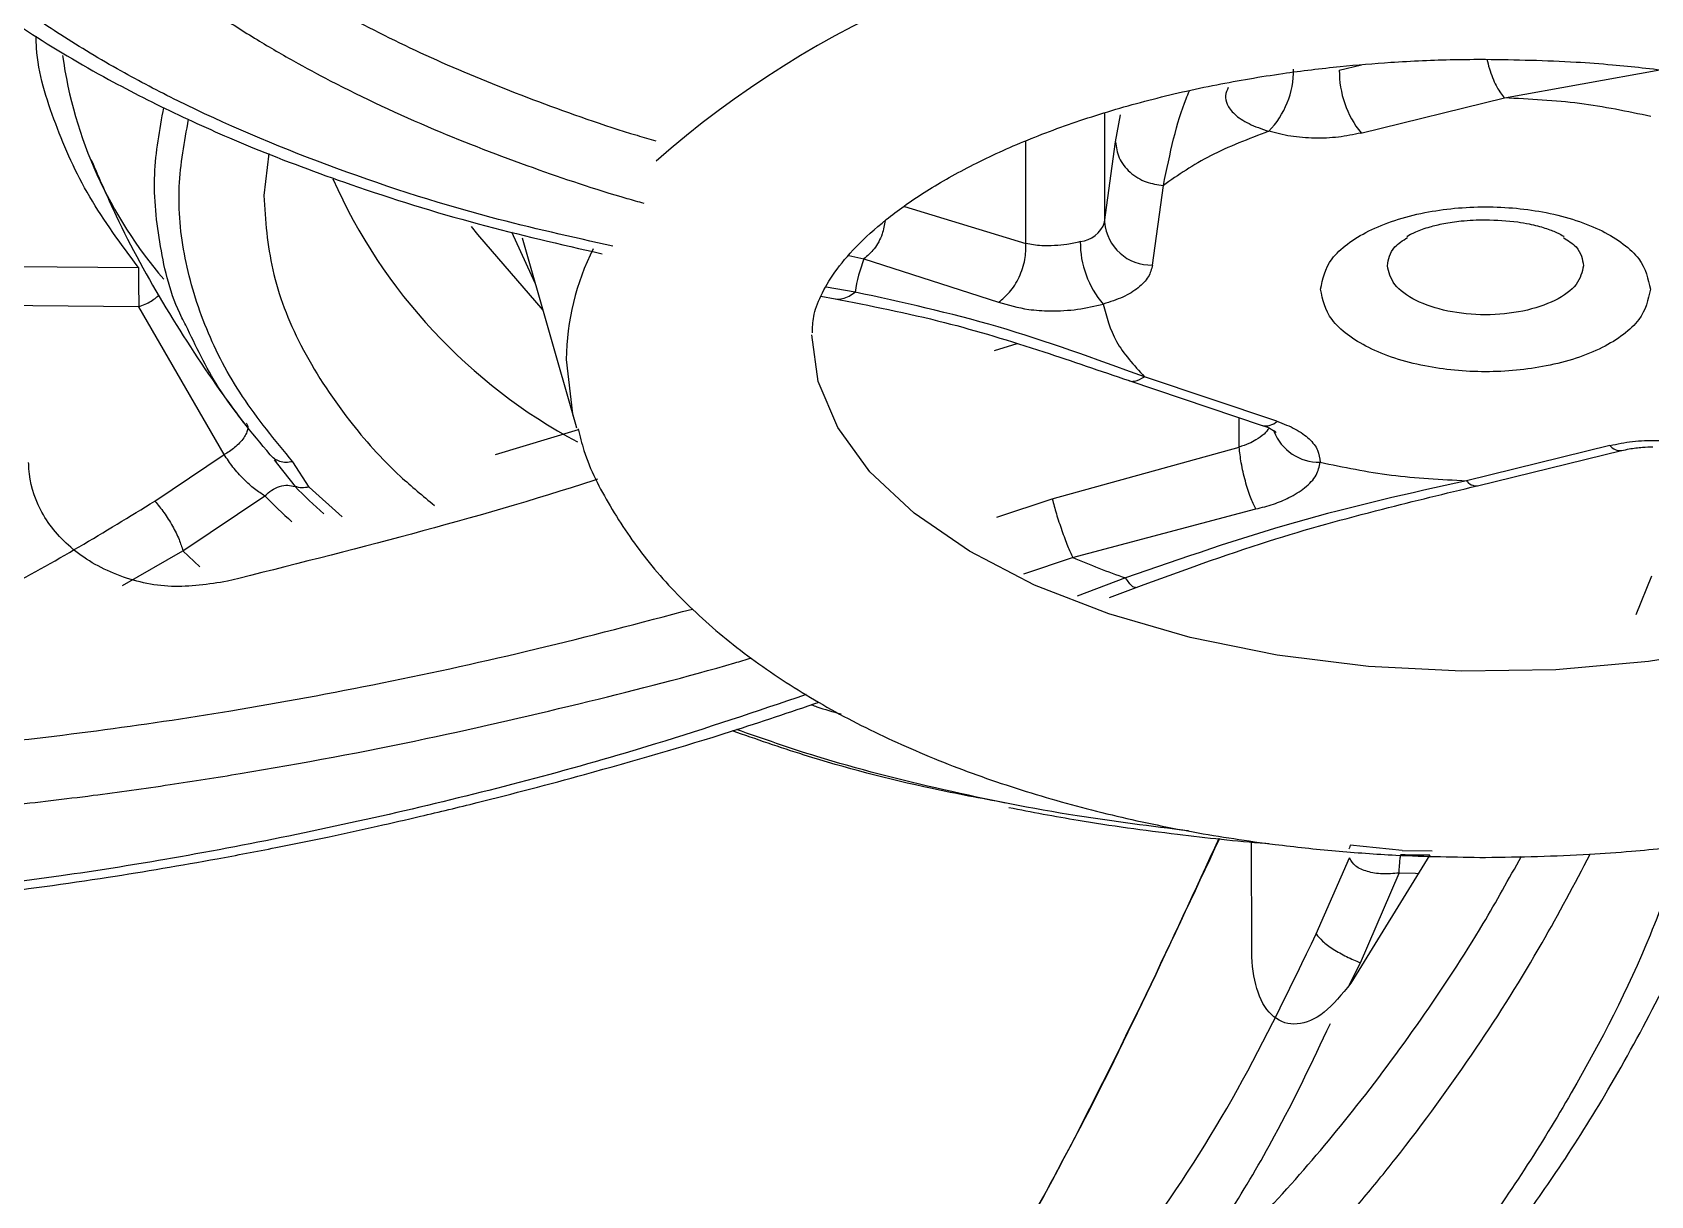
# Model space of a CAD drawing. Header units: inches. Extents: x 0 to 84, y -22 to 124.
# Drawn here: x 41.456 to 42.12, y 74.854 to 75.332 of the extents above; entities that cross this region are included whole.
import ezdxf

# ---------------------------------------------------------------- set-up
doc = ezdxf.new("R2010")
doc.units = ezdxf.units.IN
doc.header["$MEASUREMENT"] = 0
doc.layers.add('1', color=4, linetype='Continuous')
doc.layers.add('EXPORT', color=7, linetype='Continuous')
doc.layers.get('EXPORT').off()

# ---------------------------------------------------------------- blocks, each defined once
blk = doc.blocks.new('3.65-2')
at = {"layer": '1', "color": 3, "linetype": 'Continuous', "lineweight": 25}
for p, q in [((0.02258, -0.91612), (0.03173, -0.91388)), ((0.09041, -0.92752), (0.15429, -0.91603)), ((0.03149, -0.94194), (0.09041, -0.92752)), ((-0.07383, -0.93379), (-0.07383, -0.97862)), ((-0.06931, -0.9456), (-0.06727, -0.93448)), ((-0.41724, -0.95042), (-0.41934, -0.96763)), ((-0.10618, -0.9873), (-0.10618, -0.94513)), ((-0.07383, -0.97862), (-0.06931, -0.9456)), ((-0.05417, -0.99619), (-0.0497, -0.96347)), ((-0.15603, -0.97216), (-0.10618, -0.9873)), ((-0.30783, -1.00358), (-0.31736, -0.98267)), ((-0.31314, -0.98495), (-0.29129, -1.0616)), ((-0.52095, -0.99683), (-0.47076, -0.99722)), ((-0.17891, -0.99228), (-0.17271, -0.99369)), ((-0.17271, -0.99369), (-0.1174, -1.01144)), ((-0.19045, -1.009), (-0.18461, -1.01008)), ((-0.17639, -1.00731), (-0.18828, -1.00523)), ((-0.4707, -1.01335), (-0.52925, -1.0128)), ((-0.43557, -1.07409), (-0.4707, -1.01335)), ((-0.10994, -1.02858), (-0.11926, -1.03142)), ((-0.06392, -1.04367), (-0.00911, -1.06209)), ((-0.00304, -1.06041), (-0.05748, -1.04211)), ((-0.29129, -1.0616), (-0.29086, -1.06309)), ((-0.01857, -1.07101), (-0.01857, -1.05891)), ((-0.32413, -1.07398), (-0.29006, -1.06381)), ((0.13376, -1.07038), (0.07484, -1.0848)), ((-0.46403, -1.09316), (-0.43557, -1.07409)), ((-0.41506, -1.07619), (-0.41362, -1.07803)), ((-0.41477, -1.07591), (-0.41394, -1.07766)), ((-0.40072, -1.08741), (-0.40743, -1.07702)), ((-0.09538, -1.09232), (-0.01857, -1.07101)), ((0.0793, -1.08693), (0.13857, -1.07242)), ((-0.41362, -1.07803), (-0.40643, -1.08721)), ((-0.40072, -1.08741), (-0.38708, -1.09964)), ((-0.45254, -1.11358), (-0.41889, -1.09105)), ((-0.11818, -1.09977), (-0.09538, -1.09232)), ((-0.08697, -1.11636), (-0.01172, -1.09642)), ((-0.4773, -1.12784), (-0.45254, -1.11358)), ((-0.44561, -1.12016), (-0.45254, -1.11358)), ((-0.10701, -1.12304), (-0.08697, -1.11636)), ((-0.06522, -1.12476), (-0.08511, -1.13232)), ((-0.07189, -1.13283), (-0.06094, -1.12873)), ((0.14461, -1.13984), (0.15105, -1.12396)), ((-0.01337, -1.2778), (-0.01352, -1.23317)), ((0.04842, -1.23682), (0.02707, -1.23453)), ((0.01305, -1.27105), (0.02673, -1.23981)), ((0.05972, -1.2386), (0.02734, -1.29133)), ((0.04842, -1.23682), (0.06076, -1.23691)), ((0.03128, -1.28289), (0.04713, -1.24607)), ((0.02682, -1.29189), (0.03128, -1.28289))]:
    blk.add_line(p, q, dxfattribs=at)
at = {"layer": '1', "color": 3, "linetype": 'Continuous', "lineweight": 25, "flags": 128}
for points in [[(-0.33403, -0.98041), (-0.33147, -0.98365), (-0.30465, -1.01475)], [(0.18632, -1.15315), (0.14959, -1.15912), (0.11156, -1.16247), (0.07297, -1.16314), (0.03456, -1.16112), (-0.00291, -1.15645), (-0.03871, -1.14922), (-0.07216, -1.13957), (-0.10259, -1.12768), (-0.12941, -1.11379), (-0.15211, -1.09817), (-0.17024, -1.08112), (-0.18345, -1.06297), (-0.19148, -1.04409), (-0.19417, -1.02483), (-0.19417, -1.02483)], [(-0.29507, -1.03496), (-0.29242, -1.0573), (-0.29129, -1.0616)], [(0.05509, -1.24629), (0.05394, -1.24627), (0.04713, -1.24607)]]:
    blk.add_lwpolyline(points, dxfattribs=at)
at = {"layer": '1', "color": 3, "linetype": 'Continuous', "lineweight": 25}
for centre, radius, start, end in [((0.01054, -1.25909), 0.4069, 94.57083, 131.32052), ((-0.32561, -0.88568), 0.17804, 187.86903, 220.77803), ((-0.03235, -0.91601), 0.03616, 315.81097, 0.3964), ((0.06308, -0.91658), 0.0405, 179.34331, 218.7611), ((-0.1841, -0.86935), 0.22609, 203.85643, 241.95585), ((-0.08515, -0.97463), 0.01201, 276.31496, 340.60617), ((-0.0548, -0.97712), 0.01908, 184.50398, 271.90168), ((-0.19102, -1.03629), 0.10406, 153.26259, 179.26587), ((-0.04524, -0.98695), 0.0386, 179.43444, 220.962), ((-0.1069, -1.01881), 0.07044, 159.10995, 170.60849), ((-0.00757, -1.05582), 0.00646, 256.2219, 314.64347), ((0.0142, -1.05737), 0.01982, 201.07552, 271.33327), ((0.13798, -1.06709), 0.00535, 217.91298, 277.11886), ((-0.20135, -0.88372), 0.28891, 224.77758, 227.99219), ((0.07897, -1.08189), 0.00506, 215.2623, 273.66741), ((-0.20893, -0.88271), 0.29579, 224.77744, 227.7637), ((0.03812, -0.82506), 0.31701, 246.75999, 250.97578)]:
    blk.add_arc(centre, radius, start, end, dxfattribs=at)
at = {"layer": '1', "linetype": 'Continuous', "lineweight": 25}
blk.add_open_spline([(1.64824, -1.36689), (1.66153, -1.35573), (1.69609, -1.32674), (1.7414, -1.27926), (1.78447, -1.22757), (1.8168, -1.18118), (1.8407, -1.1407), (1.8577, -1.10683), (1.87118, -1.07567), (1.88298, -1.04343), (1.8932, -1.0082), (1.90053, -0.97354), (1.90488, -0.94272), (1.90722, -0.91418), (1.90806, -0.88012), (1.90584, -0.83966), (1.89902, -0.79456), (1.88788, -0.74905), (1.87153, -0.70147), (1.8496, -0.65323), (1.82364, -0.60741), (1.7945, -0.56403), (1.76036, -0.52032), (1.71975, -0.47539), (1.66345, -0.42115), (1.58905, -0.36056), (1.4929, -0.29583), (1.40711, -0.24752), (1.33685, -0.21257), (1.28489, -0.18862), (1.22915, -0.16489), (1.16949, -0.14153), (1.10586, -0.11872), (1.0417, -0.09778), (0.98466, -0.08082), (0.94009, -0.06853), (0.90965, -0.06058), (0.88737, -0.05498), (0.86396, -0.04925), (0.83134, -0.04159), (0.78466, -0.03132), (0.72494, -0.01929), (0.65174, -0.00619), (0.56462, 0.00714), (0.46321, 0.01971), (0.35049, 0.03006), (0.23294, 0.03689), (0.09986, 0.04022), (-0.04286, 0.03831), (-0.19162, 0.02987), (-0.32583, 0.01682), (-0.44526, 0.00068), (-0.54995, -0.01717), (-0.63967, -0.03541), (-0.71439, -0.0528), (-0.7706, -0.06733), (-0.81806, -0.0805), (-0.8659, -0.09461), (-0.92592, -0.11375), (-0.99672, -0.13856), (-1.07191, -0.16792), (-1.14437, -0.19956), (-1.21564, -0.23404), (-1.28194, -0.26984), (-1.34135, -0.30571), (-1.3895, -0.33769), (-1.43159, -0.36809), (-1.47168, -0.39966), (-1.51091, -0.43358), (-1.54842, -0.46952), (-1.58369, -0.50731), (-1.61744, -0.54821), (-1.64545, -0.58748), (-1.66813, -0.62428), (-1.68482, -0.65524), (-1.69819, -0.68374), (-1.70873, -0.70955), (-1.71802, -0.73575), (-1.72683, -0.76554), (-1.73458, -0.7999), (-1.73955, -0.83349), (-1.74182, -0.86205), (-1.74247, -0.88387), (-1.74227, -0.90459), (-1.74098, -0.92869), (-1.73772, -0.95824), (-1.7321, -0.98975), (-1.72477, -1.01952), (-1.71697, -1.045), (-1.7092, -1.06676), (-1.70128, -1.08651), (-1.69261, -1.10605), (-1.68251, -1.12669), (-1.67012, -1.14969), (-1.65388, -1.17688), (-1.63192, -1.20978), (-1.60212, -1.24836), (-1.57837, -1.27707), (-1.56282, -1.29242), (-1.56173, -1.2935)], degree=3, knots=[0, 0, 0, 0, 0.010115, 0.026289, 0.041005, 0.054071, 0.065101, 0.07408, 0.081202, 0.089598, 0.099262, 0.10849, 0.116285, 0.122887, 0.130302, 0.142292, 0.15377, 0.164868, 0.17741, 0.190884, 0.203015, 0.214293, 0.226502, 0.239685, 0.252955, 0.274578, 0.295816, 0.316866, 0.325925, 0.335314, 0.345053, 0.355141, 0.365578, 0.376339, 0.385773, 0.392127, 0.396706, 0.399517, 0.402117, 0.407146, 0.413963, 0.422567, 0.432957, 0.445134, 0.459097, 0.474846, 0.491076, 0.506534, 0.52827, 0.54827, 0.566535, 0.583064, 0.597858, 0.610863, 0.621876, 0.630876, 0.636204, 0.643601, 0.653086, 0.664659, 0.678138, 0.691169, 0.703032, 0.717674, 0.730022, 0.740082, 0.749457, 0.759313, 0.769649, 0.780375, 0.791222, 0.802378, 0.814977, 0.823677, 0.832271, 0.839814, 0.8463, 0.85258, 0.860264, 0.869391, 0.879046, 0.886002, 0.891232, 0.895714, 0.901818, 0.909651, 0.918332, 0.926016, 0.932584, 0.938056, 0.942898, 0.948061, 0.953547, 0.959419, 0.966696, 0.975728, 0.986513, 0.999049, 1, 1, 1, 1], dxfattribs=at)
at = {"layer": '1', "color": 3, "linetype": 'Continuous', "lineweight": 25}
for points, knots in [([(-1.32623, -1.09422), (-1.32628, -1.08751), (-1.32642, -1.06753), (-1.32138, -1.03397), (-1.31153, -0.99508), (-1.29724, -0.9576), (-1.27957, -0.92199), (-1.25798, -0.88691), (-1.23255, -0.85242), (-1.20333, -0.81856), (-1.17037, -0.78543), (-1.13375, -0.75311), (-1.09355, -0.72169), (-1.04987, -0.69128), (-1.00283, -0.66199), (-0.95255, -0.63391), (-0.89919, -0.60715), (-0.84291, -0.5818), (-0.78387, -0.55794), (-0.72229, -0.53567), (-0.65835, -0.51507), (-0.5923, -0.4962), (-0.52437, -0.47914), (-0.45487, -0.46394), (-0.38413, -0.45066), (-0.31264, -0.43936), (-0.24117, -0.43008), (-0.17146, -0.42291), (-0.10762, -0.41795), (-0.05165, -0.41484), (0.01036, -0.41241), (0.05439, -0.41205), (0.08263, -0.41182)], [0, 0, 0, 0, 0.019734, 0.058797, 0.098731, 0.134187, 0.169287, 0.204092, 0.238676, 0.273108, 0.307443, 0.341722, 0.375974, 0.410219, 0.444465, 0.478722, 0.512993, 0.547276, 0.581567, 0.615859, 0.650141, 0.684396, 0.718601, 0.752722, 0.786702, 0.820442, 0.853746, 0.886155, 0.916275, 0.940724, 0.961983, 1, 1, 1, 1]), ([(0.08263, -0.41182), (0.1111, -0.41205), (0.15095, -0.41237), (0.20955, -0.41453), (0.25915, -0.41709), (0.31796, -0.42135), (0.37921, -0.42713), (0.44268, -0.4346), (0.5073, -0.44382), (0.57237, -0.4548), (0.63731, -0.46755), (0.70167, -0.48205), (0.76504, -0.49827), (0.82707, -0.51617), (0.88747, -0.53569), (0.94595, -0.55677), (1.00228, -0.57934), (1.05625, -0.60333), (1.10765, -0.62864), (1.15633, -0.6552), (1.20212, -0.6829), (1.24489, -0.71168), (1.28454, -0.74142), (1.32097, -0.77206), (1.35409, -0.8035), (1.38385, -0.83569), (1.41019, -0.86857), (1.43307, -0.90212), (1.45239, -0.93634), (1.46824, -0.97127), (1.47994, -1.007), (1.48647, -1.03209), (1.48784, -1.04527), (1.48795, -1.04627)], [0, 0, 0, 0, 0.040219, 0.056305, 0.08301, 0.110665, 0.140264, 0.171081, 0.202821, 0.235247, 0.268192, 0.301529, 0.335162, 0.369019, 0.403042, 0.437185, 0.471414, 0.505699, 0.540021, 0.574365, 0.608724, 0.643099, 0.677499, 0.711942, 0.746457, 0.781092, 0.815914, 0.851012, 0.886505, 0.922538, 0.959285, 0.996927, 1, 1, 1, 1]), ([(-0.53633, -0.7315), (-0.5296, -0.74852), (-0.51636, -0.78203), (-0.48597, -0.81915), (-0.45713, -0.84597), (-0.43311, -0.86456), (-0.40689, -0.8818), (-0.37732, -0.89838), (-0.34405, -0.9143), (-0.30644, -0.92935), (-0.27755, -0.93953), (-0.26084, -0.9444), (-0.25827, -0.94515)], [0, 0, 0, 0, 0.178586, 0.351806, 0.43712, 0.521834, 0.606116, 0.690103, 0.78521, 0.882418, 0.98192, 1, 1, 1, 1]), ([(-0.55486, -0.75041), (-0.55292, -0.75605), (-0.54858, -0.76866), (-0.53893, -0.78889), (-0.52619, -0.80979), (-0.51218, -0.82814), (-0.49859, -0.84335), (-0.48563, -0.85617), (-0.47143, -0.86861), (-0.45641, -0.88056), (-0.44017, -0.89214), (-0.42367, -0.90275), (-0.40768, -0.91209), (-0.38369, -0.92501), (-0.35148, -0.94011), (-0.31031, -0.95588), (-0.28125, -0.9657), (-0.26552, -0.97011), (-0.26321, -0.97076)], [0, 0, 0, 0, 0.056392, 0.126125, 0.209136, 0.280371, 0.331722, 0.386339, 0.435136, 0.488004, 0.542123, 0.592935, 0.639506, 0.681911, 0.794687, 0.894605, 0.98452, 1, 1, 1, 1]), ([(-0.27594, -0.98845), (-0.29277, -0.98468), (-0.33409, -0.97543), (-0.39419, -0.95572), (-0.44383, -0.93467), (-0.47919, -0.91605), (-0.5022, -0.90226), (-0.52431, -0.88711), (-0.54379, -0.87178), (-0.5603, -0.85683), (-0.57499, -0.84172), (-0.58855, -0.82569), (-0.60072, -0.80862), (-0.61015, -0.79305), (-0.61492, -0.78347), (-0.61703, -0.77923)], [0, 0, 0, 0, 0.102879, 0.252471, 0.402022, 0.464249, 0.534194, 0.597201, 0.665689, 0.72661, 0.775762, 0.839106, 0.903831, 0.957397, 1, 1, 1, 1]), ([(-0.61857, -0.79914), (-0.61562, -0.80436), (-0.60534, -0.82259), (-0.58108, -0.84877), (-0.54957, -0.8771), (-0.51724, -0.90017), (-0.48567, -0.91896), (-0.45449, -0.93475), (-0.42145, -0.94931), (-0.38074, -0.96452), (-0.3333, -0.97941), (-0.29747, -0.98763), (-0.28034, -0.99157)], [0, 0, 0, 0, 0.054416, 0.190019, 0.303866, 0.406292, 0.504981, 0.584381, 0.664351, 0.76423, 0.887288, 1, 1, 1, 1]), ([(-0.47076, -0.99722), (-0.47791, -0.9876), (-0.49222, -0.96835), (-0.50548, -0.93804), (-0.51248, -0.91588), (-0.51279, -0.9038), (-0.51283, -0.9022)], [0, 0, 0, 0, 0.314631, 0.629314, 0.950905, 1, 1, 1, 1]), ([(-0.19384, -1.02401), (-0.19382, -1.02185), (-0.19379, -1.01728), (-0.19088, -1.00917), (-0.18528, -0.99939), (-0.17641, -0.98871), (-0.16415, -0.97754), (-0.14844, -0.96631), (-0.12945, -0.95543), (-0.10742, -0.94525), (-0.08276, -0.9361), (-0.05612, -0.92826), (-0.02863, -0.922), (-0.00217, -0.9175), (0.02182, -0.91457), (0.04536, -0.91264), (0.06534, -0.91174), (0.07836, -0.91166), (0.08263, -0.91163)], [0, 0, 0, 0, 0.066335, 0.140679, 0.210633, 0.27871, 0.346388, 0.414099, 0.482268, 0.550921, 0.619803, 0.688361, 0.75542, 0.817724, 0.870325, 0.91572, 0.972352, 1, 1, 1, 1]), ([(0.08263, -0.91163), (0.09507, -0.91184), (0.11258, -0.91214), (0.13808, -0.91409), (0.15949, -0.91642), (0.18419, -0.92023), (0.20893, -0.92527), (0.23329, -0.93159), (0.25649, -0.93908), (0.27799, -0.94758), (0.29735, -0.95688), (0.31424, -0.96674), (0.32845, -0.97687), (0.33988, -0.98697), (0.34851, -0.99674), (0.35453, -1.00591), (0.35803, -1.0144), (0.35955, -1.02004), (0.35922, -1.02332), (0.35915, -1.02409)], [0, 0, 0, 0, 0.080512, 0.113225, 0.16717, 0.222612, 0.281396, 0.341866, 0.403294, 0.465103, 0.526895, 0.588434, 0.649659, 0.710759, 0.772271, 0.835179, 0.901758, 0.976989, 1, 1, 1, 1]), ([(0.08325, -0.91165), (0.08332, -0.91196), (0.08364, -0.91359), (0.08452, -0.91649), (0.08585, -0.92009), (0.08779, -0.92418), (0.08938, -0.92621), (0.09041, -0.92752)], [0, 0, 0, 0, 0.046803, 0.248687, 0.448776, 0.643029, 1, 1, 1, 1]), ([(-0.02306, -0.92319), (-0.02354, -0.92433), (-0.02449, -0.9266), (-0.02368, -0.93036), (-0.02075, -0.93433), (-0.01495, -0.93828), (-0.00927, -0.94024), (-0.00642, -0.94122)], [0, 0, 0, 0, 0.173873, 0.344246, 0.554566, 0.777065, 1, 1, 1, 1]), ([(-0.0497, -0.96347), (-0.04698, -0.95042), (-0.04394, -0.93586), (-0.03944, -0.9257), (-0.03898, -0.92464)], [0, 0, 0, 0, 0.895805, 1, 1, 1, 1]), ([(0.15059, -0.93513), (0.14094, -0.93311), (0.12164, -0.92908), (0.10082, -0.92804), (0.09041, -0.92752)], [0, 0, 0, 0, 0.5000001, 1, 1, 1, 1]), ([(-0.45129, -1.02094), (-0.45185, -1.0199), (-0.45752, -1.00933), (-0.46229, -0.98854), (-0.46556, -0.95961), (-0.46206, -0.9406), (-0.46038, -0.93143)], [0, 0, 0, 0, 0.035707, 0.364708, 0.693709, 1, 1, 1, 1]), ([(-0.40743, -1.07702), (-0.41471, -1.06815), (-0.42925, -1.05042), (-0.44381, -1.0223), (-0.4526, -0.99342), (-0.45534, -0.96451), (-0.45189, -0.94553), (-0.45021, -0.93632)], [0, 0, 0, 0, 0.199502, 0.3989686, 0.6032836, 0.8075272, 1, 1, 1, 1]), ([(-0.00642, -0.94122), (-0.01474, -0.94439), (-0.03138, -0.95073), (-0.04359, -0.95922), (-0.0497, -0.96347)], [0, 0, 0, 0, 0.5, 1, 1, 1, 1]), ([(0.03149, -0.94194), (0.02844, -0.94259), (0.02233, -0.94388), (0.01234, -0.94422), (0.00242, -0.9435), (-0.00347, -0.94198), (-0.00642, -0.94122)], [0, 0, 0, 0, 0.249864, 0.499991, 0.749865, 1, 1, 1, 1]), ([(-0.06931, -0.9456), (-0.06904, -0.94781), (-0.06862, -0.9512), (-0.06608, -0.95531), (-0.0635, -0.95813), (-0.06034, -0.96042), (-0.05582, -0.96266), (-0.05211, -0.96315), (-0.0497, -0.96347)], [0, 0, 0, 0, 0.245266, 0.375843, 0.508037, 0.639056, 0.766254, 1, 1, 1, 1]), ([(-0.49021, -0.9529), (-0.4869, -0.9606), (-0.478, -0.98134), (-0.45999, -1.01394), (-0.4417, -1.04199), (-0.43035, -1.05731), (-0.42764, -1.06098)], [0, 0, 0, 0, 0.203769, 0.548593, 0.891787, 1, 1, 1, 1]), ([(-0.41934, -0.96763), (-0.41862, -0.97784), (-0.41715, -0.99856), (-0.40516, -1.02964), (-0.38669, -1.05798), (-0.36745, -1.07988), (-0.35396, -1.09104), (-0.34921, -1.09497)], [0, 0, 0, 0, 0.22888, 0.464858, 0.707409, 0.897095, 1, 1, 1, 1]), ([(0.01486, -1.00616), (0.01577, -1.0019), (0.01718, -0.99532), (0.02561, -0.98743), (0.03437, -0.98204), (0.04515, -0.97763), (0.06094, -0.97355), (0.08263, -0.97146), (0.1043, -0.97355), (0.12009, -0.97763), (0.13087, -0.98204), (0.13963, -0.98742), (0.14807, -0.99532), (0.14948, -1.0019), (0.15039, -1.00616)], [0, 0, 0, 0, 0.1197215, 0.184811, 0.2499999, 0.3150895, 0.3802785, 0.5, 0.6197215, 0.684811, 0.75, 0.8150895, 0.8802785, 1, 1, 1, 1]), ([(-0.16395, -0.97787), (-0.16429, -0.97975), (-0.16508, -0.984), (-0.16826, -0.98977), (-0.17126, -0.99241), (-0.17271, -0.99369)], [0, 0, 0, 0, 0.292402, 0.658808, 1, 1, 1, 1]), ([(0.05034, -0.98445), (0.0504, -0.98441), (0.05067, -0.9842), (0.0538, -0.98247), (0.05912, -0.9806), (0.06563, -0.97903), (0.0733, -0.97784), (0.07926, -0.97766), (0.08263, -0.97755)], [0, 0, 0, 0, 0.055404, 0.252464, 0.449637, 0.602014, 0.775717, 1, 1, 1, 1]), ([(0.08263, -0.97755), (0.08716, -0.97773), (0.09345, -0.97798), (0.10154, -0.97944), (0.10726, -0.98095), (0.11202, -0.98277), (0.11458, -0.9842), (0.11489, -0.98443), (0.11497, -0.98449)], [0, 0, 0, 0, 0.300722, 0.416834, 0.600444, 0.774478, 0.942673, 1, 1, 1, 1]), ([(-0.1174, -1.01144), (-0.11584, -1.0102), (-0.1126, -1.00763), (-0.10874, -1.00128), (-0.10629, -0.99405), (-0.10621, -0.98949), (-0.10618, -0.9873)], [0, 0, 0, 0, 0.241066, 0.5, 0.758934, 1, 1, 1, 1]), ([(-0.08383, -0.98657), (-0.08563, -0.98699), (-0.089, -0.98777), (-0.09452, -0.98829), (-0.10056, -0.98844), (-0.1041, -0.98772), (-0.10618, -0.9873)], [0, 0, 0, 0, 0.242062, 0.454359, 0.679701, 1, 1, 1, 1]), ([(0.04234, -0.99648), (0.04277, -0.99379), (0.04346, -0.98949), (0.04869, -0.98612), (0.05064, -0.98486)], [0, 0, 0, 0, 0.625248, 1, 1, 1, 1]), ([(0.11466, -0.9849), (0.1166, -0.98615), (0.1218, -0.9895), (0.12248, -0.99379), (0.12291, -0.99648)], [0, 0, 0, 0, 0.372443, 1, 1, 1, 1]), ([(-0.47076, -0.99722), (-0.47076, -0.99764), (-0.47075, -0.99849), (-0.47074, -1.00022), (-0.47073, -1.00218), (-0.47072, -1.00365), (-0.47072, -1.00439)], [0, 0, 0, 0, 0.25, 0.5, 0.749999, 1, 1, 1, 1]), ([(-0.05417, -0.99619), (-0.05458, -0.99784), (-0.05539, -1.00113), (-0.05981, -1.00563), (-0.06601, -1.00956), (-0.07159, -1.01135), (-0.07438, -1.01225)], [0, 0, 0, 0, 0.249864, 0.499991, 0.749866, 1, 1, 1, 1]), ([(0.12291, -0.99648), (0.12231, -0.99912), (0.1211, -1.00439), (0.11178, -1.0111), (0.09846, -1.01558), (0.08263, -1.01715), (0.06679, -1.01558), (0.05347, -1.0111), (0.04416, -1.00439), (0.04295, -0.99912), (0.04234, -0.99648)], [0, 0, 0, 0, 0.125, 0.25, 0.375, 0.5, 0.625, 0.75, 0.875, 1, 1, 1, 1]), ([(-0.47072, -1.00439), (-0.47072, -1.00439), (-0.47072, -1.00439), (-0.47072, -1.0044), (-0.47072, -1.00441), (-0.47072, -1.00446), (-0.47072, -1.00464), (-0.47072, -1.00539), (-0.47071, -1.00707), (-0.4707, -1.01), (-0.4707, -1.01212), (-0.4707, -1.01335)], [0, 0, 0, 0, 0.000121, 0.000364, 0.001217, 0.004376, 0.016528, 0.064156, 0.252554, 0.564748, 1, 1, 1, 1]), ([(-0.4707, -1.01335), (-0.46981, -1.01302), (-0.46803, -1.01236), (-0.46558, -1.01103), (-0.46362, -1.00971), (-0.46271, -1.00882), (-0.46235, -1.00846)], [0, 0, 0, 0, 0.279979, 0.554477, 0.82101, 1, 1, 1, 1]), ([(-0.18529, -1.00997), (-0.1702, -1.0129), (-0.14211, -1.01836), (-0.10123, -1.03085), (-0.07553, -1.03968), (-0.06382, -1.0437)], [0, 0, 0, 0, 0.387021, 0.720466, 1, 1, 1, 1]), ([(-0.18461, -1.01004), (-0.18453, -1.01007), (-0.18356, -1.01038), (-0.18157, -1.01008), (-0.17886, -1.00919), (-0.1772, -1.00792), (-0.17639, -1.00731)], [0, 0, 0, 0, 0.0281476, 0.3704038, 0.6961804, 1, 1, 1, 1]), ([(-0.05748, -1.04211), (-0.07771, -1.03476), (-0.11849, -1.01994), (-0.15699, -1.01154), (-0.17639, -1.00731)], [0, 0, 0, 0, 0.496035, 1, 1, 1, 1]), ([(0.15039, -1.00616), (0.14948, -1.01042), (0.14807, -1.017), (0.13964, -1.0249), (0.13088, -1.03028), (0.1201, -1.03469), (0.10431, -1.03877), (0.08263, -1.04086), (0.06095, -1.03877), (0.04516, -1.03469), (0.03438, -1.03028), (0.02562, -1.0249), (0.01718, -1.017), (0.01577, -1.01042), (0.01486, -1.00616)], [0, 0, 0, 0, 0.1197215, 0.184811, 0.2499999, 0.3150895, 0.3802785, 0.5, 0.6197215, 0.684811, 0.75, 0.8150895, 0.8802785, 1, 1, 1, 1]), ([(-0.1174, -1.01144), (-0.11346, -1.01261), (-0.10711, -1.0145), (-0.09558, -1.01521), (-0.08478, -1.01468), (-0.07783, -1.01306), (-0.07438, -1.01225)], [0, 0, 0, 0, 0.317005, 0.511298, 0.756925, 1, 1, 1, 1]), ([(-0.07438, -1.01225), (-0.07307, -1.01744), (-0.07043, -1.02782), (-0.0618, -1.03735), (-0.05748, -1.04211)], [0, 0, 0, 0, 0.5, 1, 1, 1, 1]), ([(-0.41667, -1.07413), (-0.42427, -1.065), (-0.43865, -1.04772), (-0.44724, -1.02952), (-0.45129, -1.02094)], [0, 0, 0, 0, 0.52869, 1, 1, 1, 1]), ([(-0.06377, -1.04367), (-0.06368, -1.04371), (-0.06302, -1.04404), (-0.06096, -1.04401), (-0.05885, -1.04286), (-0.05748, -1.04211)], [0, 0, 0, 0, 0.048299, 0.383682, 1, 1, 1, 1]), ([(-0.42652, -1.06113), (-0.4263, -1.06144), (-0.42586, -1.06208), (-0.42581, -1.06348), (-0.42632, -1.06522), (-0.42746, -1.0672), (-0.42914, -1.06924), (-0.43118, -1.07115), (-0.43337, -1.07281), (-0.43486, -1.07367), (-0.43557, -1.07409)], [0, 0, 0, 0, 0.112967, 0.235843, 0.366303, 0.500847, 0.635261, 0.765351, 0.88768, 1, 1, 1, 1]), ([(-0.29014, -1.0635), (-0.28941, -1.06648), (-0.28668, -1.07757), (-0.27727, -1.09569), (-0.26251, -1.11764), (-0.24347, -1.13817), (-0.22095, -1.15708), (-0.19529, -1.17412), (-0.16703, -1.18921), (-0.13663, -1.20229), (-0.10456, -1.21334), (-0.07149, -1.22234), (-0.0379, -1.22936), (-0.00705, -1.23407), (0.02087, -1.23703), (0.04969, -1.23913), (0.07033, -1.23943), (0.08263, -1.23961)], [0, 0, 0, 0, 0.026066, 0.096674, 0.169742, 0.244932, 0.321234, 0.397617, 0.47329, 0.548067, 0.621757, 0.693877, 0.763139, 0.831151, 0.880117, 0.928576, 1, 1, 1, 1]), ([(-0.0063, -1.0632), (-0.00691, -1.06402), (-0.00817, -1.06571), (-0.01124, -1.06789), (-0.01473, -1.06973), (-0.01722, -1.07056), (-0.01857, -1.07101)], [0, 0, 0, 0, 0.26441, 0.547803, 0.7529, 1, 1, 1, 1]), ([(-0.00916, -1.0621), (-0.00899, -1.06215), (-0.00751, -1.06255), (-0.00556, -1.06349), (-0.00379, -1.06446), (-0.00325, -1.06504), (-0.00337, -1.06488), (-0.00338, -1.06487)], [0, 0, 0, 0, 0.042575, 0.368251, 0.681459, 0.983264, 1, 1, 1, 1]), ([(-0.00304, -1.06041), (-0.00039, -1.06141), (0.0049, -1.06341), (0.01048, -1.06757), (0.0142, -1.07222), (0.01451, -1.07553), (0.01467, -1.07719)], [0, 0, 0, 0, 0.249863, 0.499991, 0.749867, 1, 1, 1, 1]), ([(0.08263, -1.23961), (0.09692, -1.23937), (0.11701, -1.23904), (0.14642, -1.23683), (0.17124, -1.23419), (0.20018, -1.22981), (0.22963, -1.22392), (0.25925, -1.21638), (0.28832, -1.20719), (0.31633, -1.19633), (0.34288, -1.18383), (0.36761, -1.16968), (0.39023, -1.15389), (0.41038, -1.13645), (0.4278, -1.11742), (0.4419, -1.09678), (0.4515, -1.07832), (0.45471, -1.0664), (0.45582, -1.06228)], [0, 0, 0, 0, 0.082686, 0.116297, 0.171864, 0.229196, 0.290347, 0.353763, 0.418859, 0.485195, 0.552493, 0.620566, 0.689265, 0.758311, 0.827325, 0.895943, 0.964025, 1, 1, 1, 1]), ([(0.13376, -1.07038), (0.13681, -1.06973), (0.14292, -1.06844), (0.15292, -1.0681), (0.16284, -1.06882), (0.16873, -1.07034), (0.17167, -1.0711)], [0, 0, 0, 0, 0.249864, 0.499991, 0.749865, 1, 1, 1, 1]), ([(-0.41889, -1.09105), (-0.42025, -1.09018), (-0.42292, -1.08847), (-0.42755, -1.08429), (-0.43213, -1.07925), (-0.43443, -1.07581), (-0.43557, -1.07409)], [0, 0, 0, 0, 0.257795, 0.509274, 0.755229, 1, 1, 1, 1]), ([(-0.41473, -1.07591), (-0.4148, -1.07588), (-0.41563, -1.07549), (-0.41617, -1.07478), (-0.41667, -1.07413)], [0, 0, 0, 0, 0.0936647, 1, 1, 1, 1]), ([(-0.40743, -1.07702), (-0.40836, -1.07716), (-0.4102, -1.07744), (-0.41274, -1.07704), (-0.41409, -1.07627), (-0.41473, -1.07591)], [0, 0, 0, 0, 0.3452269, 0.6904497, 1, 1, 1, 1]), ([(-0.01172, -1.09642), (-0.01245, -1.09494), (-0.01395, -1.09186), (-0.0161, -1.08502), (-0.01781, -1.07757), (-0.01832, -1.07315), (-0.01857, -1.07101)], [0, 0, 0, 0, 0.241066, 0.5, 0.758934, 1, 1, 1, 1]), ([(0.13864, -1.07244), (0.13965, -1.07219), (0.14224, -1.07156), (0.14667, -1.07101), (0.14999, -1.07093), (0.15142, -1.0709)], [0, 0, 0, 0, 0.2677552, 0.685627, 1, 1, 1, 1]), ([(-0.43427, -1.12615), (-0.44195, -1.12733), (-0.45729, -1.12969), (-0.48019, -1.12443), (-0.49928, -1.1133), (-0.51193, -1.09762), (-0.5157, -1.08479), (-0.51588, -1.07819), (-0.51591, -1.0773)], [0, 0, 0, 0, 0.203409, 0.406819, 0.608577, 0.798646, 0.972959, 1, 1, 1, 1]), ([(-0.01172, -1.09642), (-0.00925, -1.09581), (-0.00437, -1.09459), (0.00257, -1.09163), (0.00892, -1.08767), (0.01368, -1.08259), (0.01434, -1.07899), (0.01467, -1.07719)], [0, 0, 0, 0, 0.168973, 0.334711, 0.541495, 0.770886, 1, 1, 1, 1]), ([(0.01467, -1.07719), (0.02431, -1.07922), (0.04361, -1.08327), (0.06443, -1.08429), (0.07484, -1.0848)], [0, 0, 0, 0, 0.5, 1, 1, 1, 1]), ([(-0.28218, -1.0842), (-0.2827, -1.08436), (-0.33273, -1.1007), (-0.38377, -1.11349), (-0.43427, -1.12615)], [0, 0, 0, 0, 0.01032, 1, 1, 1, 1]), ([(-0.41889, -1.09105), (-0.41797, -1.09021), (-0.41612, -1.08852), (-0.41279, -1.08705), (-0.40941, -1.08646), (-0.40742, -1.08696), (-0.40643, -1.08721)], [0, 0, 0, 0, 0.249996, 0.499998, 0.749999, 1, 1, 1, 1]), ([(-0.40072, -1.08741), (-0.40173, -1.08759), (-0.40375, -1.08795), (-0.40554, -1.08746), (-0.40643, -1.08721)], [0, 0, 0, 0, 0.5, 1, 1, 1, 1]), ([(0.07484, -1.0848), (0.05146, -1.09002), (0.00493, -1.10041), (-0.04192, -1.11667), (-0.06522, -1.12476)], [0, 0, 0, 0, 0.5026095, 1, 1, 1, 1]), ([(-0.06094, -1.12873), (-0.04278, -1.12207), (-0.009, -1.10969), (0.03793, -1.09683), (0.06628, -1.09004), (0.0792, -1.08695)], [0, 0, 0, 0, 0.387462, 0.720771, 1, 1, 1, 1]), ([(-0.87961, -1.18775), (-0.85562, -1.19032), (-0.808, -1.19541), (-0.73575, -1.19202), (-0.66404, -1.18044), (-0.59397, -1.15986), (-0.52621, -1.13125), (-0.48474, -1.10585), (-0.46403, -1.09316)], [0, 0, 0, 0, 0.168559, 0.334712, 0.49893, 0.667584, 0.833986, 1, 1, 1, 1]), ([(-0.46403, -1.09316), (-0.46279, -1.0947), (-0.46022, -1.09787), (-0.45673, -1.10347), (-0.45394, -1.10904), (-0.453, -1.11209), (-0.45254, -1.11358)], [0, 0, 0, 0, 0.243211, 0.5, 0.756789, 1, 1, 1, 1]), ([(-0.09538, -1.09232), (-0.09484, -1.0943), (-0.09373, -1.09838), (-0.09145, -1.10529), (-0.08905, -1.11174), (-0.08765, -1.11485), (-0.08697, -1.11636)], [0, 0, 0, 0, 0.244401, 0.503416, 0.760556, 1, 1, 1, 1]), ([(-1.30632, -1.12223), (-1.30509, -1.14101), (-1.30231, -1.1833), (-1.28453, -1.24469), (-1.25319, -1.31294), (-1.21199, -1.37265), (-1.16798, -1.42245), (-1.12933, -1.45962), (-1.09161, -1.49128), (-1.05878, -1.51607), (-1.0322, -1.53459), (-1.00939, -1.54959), (-0.98221, -1.56658), (-0.94407, -1.58877), (-0.89085, -1.61675), (-0.82358, -1.64807), (-0.74155, -1.68111), (-0.63899, -1.716), (-0.51789, -1.74921), (-0.38073, -1.77777), (-0.23776, -1.79889), (-0.09058, -1.81224), (0.05913, -1.81759), (0.20965, -1.81478), (0.35865, -1.80381), (0.50273, -1.78503), (0.63874, -1.75931), (0.76456, -1.72775), (0.8795, -1.69135), (0.97666, -1.65356), (1.05796, -1.61607), (1.12482, -1.58045), (1.18185, -1.54554), (1.22794, -1.51347), (1.2589, -1.48941), (1.27882, -1.47272), (1.29225, -1.46099), (1.30843, -1.44622), (1.32998, -1.4252), (1.35501, -1.39815), (1.3816, -1.36561), (1.4074, -1.32816), (1.42732, -1.29463), (1.43585, -1.2733), (1.43839, -1.26695)], [0, 0, 0, 0, 0.0254154, 0.0572049, 0.0914312, 0.1280663, 0.1500886, 0.1716747, 0.189853, 0.2044919, 0.2155926, 0.2235645, 0.232384, 0.2478435, 0.2669332, 0.2896518, 0.3159979, 0.3450534, 0.3816552, 0.418384, 0.4552406, 0.4922259, 0.5293409, 0.5665862, 0.603963, 0.6410619, 0.6770212, 0.7118137, 0.7454401, 0.7779005, 0.8030328, 0.8274188, 0.850285, 0.8697984, 0.8858798, 0.8926334, 0.8985283, 0.9058769, 0.9173945, 0.933089, 0.9493622, 0.9685423, 0.9906316, 1, 1, 1, 1]), ([(-0.06099, -1.12861), (-0.06111, -1.12869), (-0.06148, -1.1289), (-0.06245, -1.12826), (-0.06375, -1.12692), (-0.06474, -1.12547), (-0.06522, -1.12476)], [0, 0, 0, 0, 0.153085, 0.451342, 0.735239, 1, 1, 1, 1]), ([(-0.8796, -1.18795), (-0.84245, -1.1923), (-0.76926, -1.20086), (-0.67441, -1.20183), (-0.59944, -1.19868), (-0.54365, -1.19424), (-0.48813, -1.18786), (-0.4304, -1.17927), (-0.3701, -1.16811), (-0.30678, -1.15426), (-0.26456, -1.14318), (-0.24321, -1.13757)], [0, 0, 0, 0, 0.181879, 0.358292, 0.445179, 0.531454, 0.61729, 0.702825, 0.799686, 0.898685, 1, 1, 1, 1]), ([(-0.88556, -1.21393), (-0.87353, -1.21553), (-0.84662, -1.21913), (-0.80118, -1.22345), (-0.75183, -1.22642), (-0.70599, -1.2275), (-0.66621, -1.2273), (-0.6313, -1.2263), (-0.59594, -1.22444), (-0.56062, -1.22186), (-0.5248, -1.21841), (-0.49042, -1.21433), (-0.45872, -1.20991), (-0.41305, -1.20271), (-0.35547, -1.1919), (-0.2878, -1.17623), (-0.2433, -1.16482), (-0.22129, -1.15835), (-0.21903, -1.15769)], [0, 0, 0, 0, 0.056688, 0.126787, 0.210234, 0.281842, 0.333463, 0.388366, 0.437419, 0.490565, 0.544968, 0.596046, 0.642862, 0.685489, 0.798857, 0.8993, 0.989687, 1, 1, 1, 1]), ([(-0.87013, -1.25804), (-0.83661, -1.26093), (-0.77374, -1.26634), (-0.68326, -1.26638), (-0.60519, -1.26233), (-0.53983, -1.2558), (-0.48566, -1.24834), (-0.44526, -1.24152), (-0.41504, -1.23576), (-0.39314, -1.23128), (-0.37333, -1.22696), (-0.35305, -1.22231), (-0.32459, -1.21543), (-0.28187, -1.20415), (-0.23487, -1.19062), (-0.20312, -1.17986), (-0.19113, -1.17579)], [0, 0, 0, 0, 0.15078, 0.282773, 0.395969, 0.490366, 0.566465, 0.63171, 0.666835, 0.698943, 0.728035, 0.754201, 0.788656, 0.854291, 0.944987, 1, 1, 1, 1]), ([(-0.19645, -1.17272), (-0.21703, -1.17966), (-0.27009, -1.19755), (-0.35811, -1.22058), (-0.43997, -1.2375), (-0.50429, -1.24766), (-0.54899, -1.25342), (-0.59517, -1.25798), (-0.63926, -1.26101), (-0.68006, -1.26259), (-0.71953, -1.26312), (-0.75964, -1.26259), (-0.80041, -1.2608), (-0.8362, -1.25828), (-0.85735, -1.25619), (-0.86672, -1.25526)], [0, 0, 0, 0, 0.095556, 0.24637, 0.397141, 0.459876, 0.530392, 0.593914, 0.66296, 0.724379, 0.773932, 0.837793, 0.903046, 0.95705, 1, 1, 1, 1]), ([(-0.19435, -1.17687), (-0.19359, -1.17715), (-0.18976, -1.17858), (-0.18552, -1.1797), (-0.18213, -1.18061)], [0, 0, 0, 0, 0.198468, 1, 1, 1, 1]), ([(-0.11453, -1.21726), (-0.12466, -1.21535), (-0.15328, -1.20997), (-0.19104, -1.20003), (-0.21701, -1.19102), (-0.22675, -1.18764)], [0, 0, 0, 0, 0.25517, 0.720487, 1, 1, 1, 1]), ([(-0.03937, -1.22872), (-0.05472, -1.22681), (-0.08913, -1.22254), (-0.14026, -1.21219), (-0.18724, -1.20031), (-0.21418, -1.19088), (-0.22504, -1.18707)], [0, 0, 0, 0, 0.231417, 0.518668, 0.805818, 1, 1, 1, 1]), ([(-0.11324, -1.21905), (-0.10378, -1.22088), (-0.08114, -1.22527), (-0.04571, -1.22998), (-0.01943, -1.23294), (-0.00677, -1.23384), (-0.00633, -1.23387)], [0, 0, 0, 0, 0.27366, 0.654662, 0.988139, 1, 1, 1, 1]), ([(-0.02691, -1.23181), (-0.04652, -1.27443), (-0.0891, -1.36694), (-0.14283, -1.45463), (-0.17181, -1.50193)], [0, 0, 0, 0, 0.460684, 1, 1, 1, 1]), ([(-0.02665, -1.23183), (-0.04802, -1.27758), (-0.07682, -1.33923), (-0.12647, -1.42884), (-0.15381, -1.47291), (-0.17181, -1.50193)], [0, 0, 0, 0, 0.495653, 0.66785, 1, 1, 1, 1]), ([(0.16397, -1.23476), (0.15959, -1.2471), (0.14719, -1.28199), (0.11886, -1.33706), (0.08663, -1.38707), (0.05752, -1.42434), (0.03584, -1.44925), (0.01177, -1.4741), (-0.01284, -1.49695), (-0.03714, -1.51733), (-0.06191, -1.5364), (-0.08846, -1.55512), (-0.11707, -1.57336), (-0.14343, -1.58878), (-0.1598, -1.59752), (-0.16706, -1.60139)], [0, 0, 0, 0, 0.083245, 0.235516, 0.389573, 0.453096, 0.524496, 0.588816, 0.658729, 0.720919, 0.771094, 0.835757, 0.901829, 0.956511, 1, 1, 1, 1]), ([(-0.15838, -1.60259), (-0.13345, -1.58877), (-0.08709, -1.56304), (-0.03034, -1.52183), (0.01323, -1.48452), (0.04646, -1.45131), (0.07211, -1.42219), (0.09333, -1.39527), (0.11295, -1.36761), (0.13303, -1.33592), (0.15417, -1.29714), (0.17119, -1.2617), (0.17958, -1.23842), (0.18215, -1.23128)], [0, 0, 0, 0, 0.149714, 0.278534, 0.386386, 0.475103, 0.551299, 0.615551, 0.679795, 0.755949, 0.844577, 0.9523, 1, 1, 1, 1]), ([(0.02707, -1.23453), (0.02696, -1.23498), (0.02675, -1.23587), (0.02656, -1.23602), (0.02646, -1.2361)], [0, 0, 0, 0, 0.499999, 1, 1, 1, 1]), ([(-0.26064, -1.56481), (-0.23022, -1.54965), (-0.17027, -1.51979), (-0.10581, -1.47476), (-0.05968, -1.43666), (-0.02792, -1.40694), (0.00138, -1.37608), (0.02956, -1.34269), (0.0565, -1.30633), (0.07957, -1.27133), (0.09226, -1.24842), (0.09738, -1.23916)], [0, 0, 0, 0, 0.188326, 0.370992, 0.460959, 0.550293, 0.639171, 0.727738, 0.828032, 0.930541, 1, 1, 1, 1]), ([(-0.24807, -1.58888), (-0.23798, -1.5841), (-0.21541, -1.57341), (-0.17962, -1.55428), (-0.14301, -1.53245), (-0.11118, -1.5111), (-0.08499, -1.49186), (-0.06305, -1.47445), (-0.04188, -1.45626), (-0.02158, -1.43763), (-0.002, -1.41819), (0.01588, -1.39902), (0.03159, -1.38091), (0.05314, -1.35445), (0.07849, -1.31956), (0.10489, -1.27762), (0.11921, -1.25051), (0.12565, -1.23829)], [0, 0, 0, 0, 0.057599, 0.128825, 0.213612, 0.28637, 0.338821, 0.394606, 0.444448, 0.498447, 0.553724, 0.605623, 0.653191, 0.696503, 0.810369, 0.914563, 1, 1, 1, 1]), ([(0.04713, -1.24607), (0.04482, -1.24626), (0.04027, -1.24664), (0.03398, -1.24561), (0.02891, -1.24336), (0.02745, -1.24099), (0.02673, -1.23981)], [0, 0, 0, 0, 0.257796, 0.509274, 0.755229, 1, 1, 1, 1]), ([(0.04713, -1.24607), (0.04719, -1.24494), (0.04732, -1.24269), (0.04756, -1.24018), (0.0478, -1.23855), (0.04794, -1.23844), (0.04801, -1.23838)], [0, 0, 0, 0, 0.249997, 0.499998, 0.75, 1, 1, 1, 1]), ([(0.04804, -1.23837), (0.0486, -1.2384), (0.05248, -1.23858), (0.05638, -1.23859), (0.05972, -1.2386)], [0, 0, 0, 0, 0.142513, 1, 1, 1, 1]), ([(-0.26065, -1.56462), (-0.24073, -1.55451), (-0.20116, -1.53444), (-0.14786, -1.4948), (-0.09931, -1.4485), (-0.05628, -1.39527), (-0.01821, -1.33612), (0.00264, -1.29273), (0.01305, -1.27105)], [0, 0, 0, 0, 0.168558, 0.334712, 0.49893, 0.667584, 0.833986, 1, 1, 1, 1]), ([(0.01305, -1.27105), (0.01383, -1.27201), (0.01543, -1.27397), (0.01991, -1.27728), (0.0254, -1.28045), (0.02936, -1.28209), (0.03128, -1.28289)], [0, 0, 0, 0, 0.2432109, 0.4999999, 0.7567886, 1, 1, 1, 1]), ([(0.02734, -1.29133), (0.0237, -1.29577), (0.01642, -1.30467), (0.00508, -1.30928), (-0.00466, -1.30648), (-0.01126, -1.29635), (-0.01326, -1.2852), (-0.01336, -1.27867), (-0.01337, -1.2778)], [0, 0, 0, 0, 0.203409, 0.40682, 0.608577, 0.798646, 0.972959, 1, 1, 1, 1]), ([(-0.24808, -1.58868), (-0.22721, -1.57784), (-0.18616, -1.5565), (-0.13161, -1.51488), (-0.0836, -1.46817), (-0.04104, -1.41468), (-0.00656, -1.36164), (0.01151, -1.32349), (0.0189, -1.30787)], [0, 0, 0, 0, 0.183509, 0.361011, 0.533078, 0.698818, 0.876722, 1, 1, 1, 1])]:
    blk.add_open_spline(points, degree=3, knots=knots, dxfattribs=at)
blk = doc.blocks.new('2026 RELAY')
at = {"layer": '1', "color": 3, "linetype": 'Continuous', "lineweight": 25}
blk.add_open_spline([(44.62403, 74.17924), (44.6536, 74.21729), (44.67598, 74.25725), (44.70717, 74.34067), (44.71597, 74.38414), (44.71916, 74.45172), (44.71855, 74.47465), (44.71396, 74.52126), (44.70995, 74.545), (44.69311, 74.61619), (44.67548, 74.66393), (44.62827, 74.75952), (44.59868, 74.80738), (44.54551, 74.87893), (44.52638, 74.90264), (44.4857, 74.94941), (44.4641, 74.97252), (44.39565, 75.04102), (44.34518, 75.08555), (44.26238, 75.15045), (44.2336, 75.17178), (44.17366, 75.21375), (44.14247, 75.23443), (44.04641, 75.29473), (43.97873, 75.33288), (43.83636, 75.40509), (43.76167, 75.43915), (43.64434, 75.48708), (43.60434, 75.50254), (43.54299, 75.52491), (43.52229, 75.53225), (43.48063, 75.54657), (43.45967, 75.55357), (43.35418, 75.58772), (43.26767, 75.6124), (43.09049, 75.65664), (42.99981, 75.67619), (42.86063, 75.70163), (42.8137, 75.70947), (42.71877, 75.72382), (42.67061, 75.73036), (42.52606, 75.74776), (42.4293, 75.75649), (42.23504, 75.76841), (42.13753, 75.7716), (41.99071, 75.77219), (41.94167, 75.7717), (41.8434, 75.76928), (41.79408, 75.76736), (41.64648, 75.75945), (41.54954, 75.75138), (41.35848, 75.72984), (41.26436, 75.71637), (41.0789, 75.68399), (40.98757, 75.66509), (40.80779, 75.62163), (40.72083, 75.59743), (40.55296, 75.54438), (40.47197, 75.5155), (40.31586, 75.45308), (40.24074, 75.41954), (40.15064, 75.37463), (40.13279, 75.36549), (40.09767, 75.34701), (40.08039, 75.33766), (40.02935, 75.3093), (39.9964, 75.28998), (39.90078, 75.2308), (39.84131, 75.18973), (39.73104, 75.10454), (39.68023, 75.06042), (39.61094, 74.99205), (39.58893, 74.96881), (39.54783, 74.92219), (39.5287, 74.89878), (39.47555, 74.82831), (39.44576, 74.78102), (39.39782, 74.68622), (39.37967, 74.6387), (39.36488, 74.57942), (39.36232, 74.56757), (39.35801, 74.54389), (39.35627, 74.53205), (39.35232, 74.49685), (39.35138, 74.47375), (39.35362, 74.40561), (39.36183, 74.36173), (39.39187, 74.27737), (39.4137, 74.2369), (39.44275, 74.1983)], degree=3, knots=[0, 0, 0, 0, 0.03125, 0.03125, 0.0625, 0.0625, 0.078125, 0.078125, 0.09375, 0.09375, 0.125, 0.125, 0.15625, 0.15625, 0.171875, 0.171875, 0.1875, 0.1875, 0.21875, 0.21875, 0.234375, 0.234375, 0.25, 0.25, 0.28125, 0.28125, 0.3125, 0.3125, 0.328125, 0.328125, 0.335937, 0.335937, 0.34375, 0.34375, 0.375, 0.375, 0.40625, 0.40625, 0.421875, 0.421875, 0.4375, 0.4375, 0.46875, 0.46875, 0.5, 0.5, 0.515625, 0.515625, 0.53125, 0.53125, 0.5625, 0.5625, 0.59375, 0.59375, 0.625, 0.625, 0.65625, 0.65625, 0.6875, 0.6875, 0.71875, 0.71875, 0.726562, 0.726562, 0.734375, 0.734375, 0.75, 0.75, 0.78125, 0.78125, 0.8125, 0.8125, 0.828125, 0.828125, 0.84375, 0.84375, 0.875, 0.875, 0.90625, 0.90625, 0.914062, 0.914062, 0.921875, 0.921875, 0.9375, 0.9375, 0.96875, 0.96875, 1, 1, 1, 1], dxfattribs=at)
at = {"layer": 'EXPORT', "color": 1}
blk.add_blockref('3.65-2', (41.96999, 75.73303), dxfattribs=at)

msp = doc.modelspace()

# ---------------------------------------------------------------- block references
msp.add_blockref('2026 RELAY', (0.00001, 0.5))

doc.saveas('drawing.dxf')
